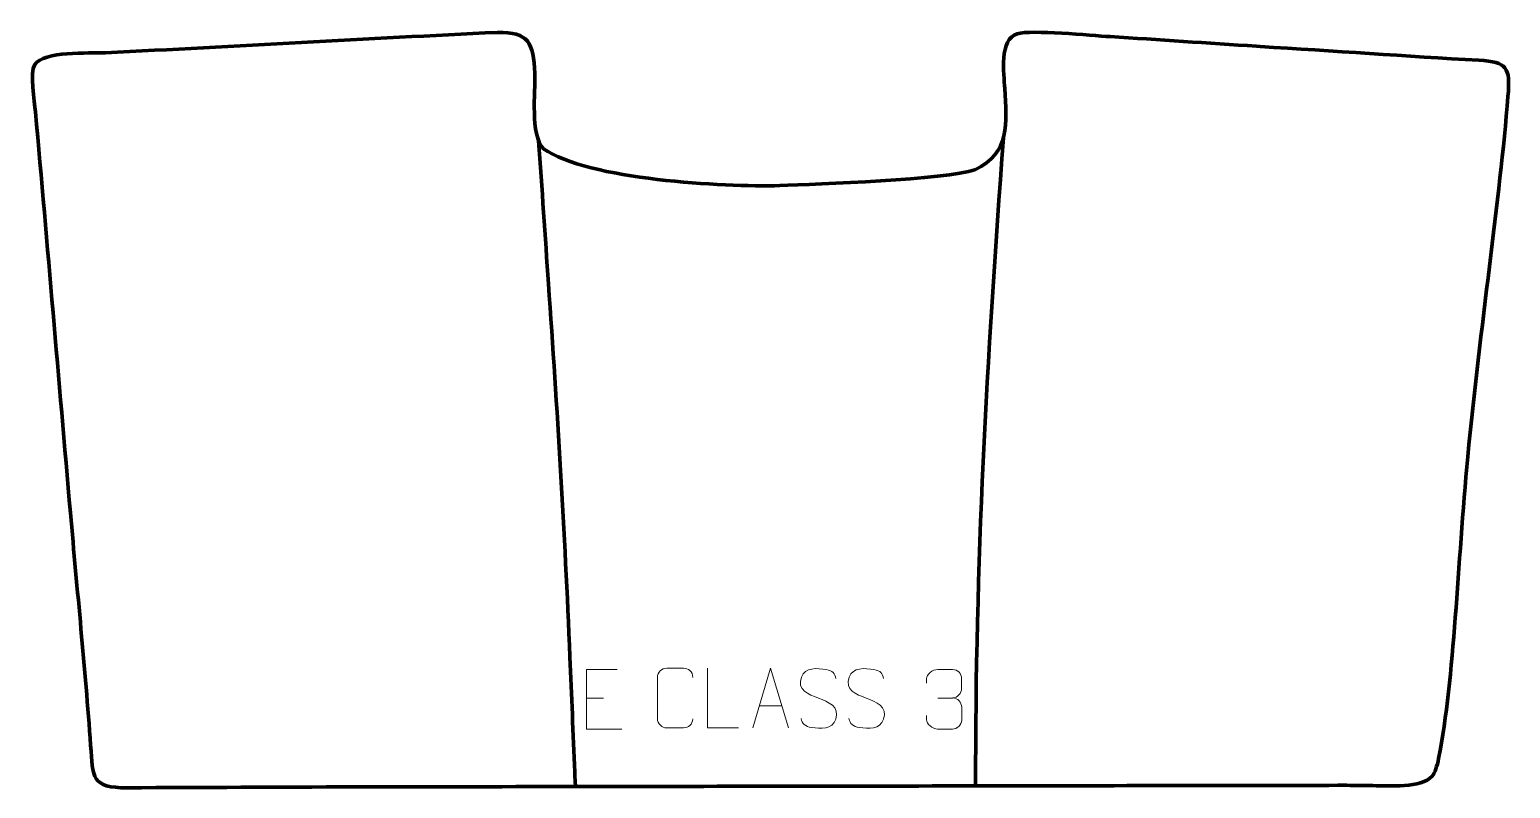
# Model space of a CAD drawing. Header units: millimetres. Extents: x 984 to 1604, y 251 to 569.
import ezdxf

# ---------------------------------------------------------------- set-up
doc = ezdxf.new("R2010")
doc.units = ezdxf.units.MM
doc.header["$MEASUREMENT"] = 0
doc.layers.add('layer 2', color=7, linetype='Continuous')
doc.layers.add('layer 3', color=7, linetype='Continuous')

msp = doc.modelspace()

# ---------------------------------------------------------------- linework, layer by layer
at = {"layer": 'layer 2', "color": 142, "lineweight": 158}
msp.add_open_spline([(1197.2643, 522.1665), (1198.6424, 502.1962), (1200.0205, 482.2258), (1201.3986, 462.2554), (1201.3986, 462.2554), (1205.0209, 409.925), (1208.234, 358.5423), (1210.3635, 306.1048), (1210.3635, 306.1048), (1211.0157, 290.0425), (1211.7261, 273.9826), (1212.4012, 257.9213), (1212.4012, 257.9213), (1212.4012, 257.9213), (1212.4643, 256.4151), (1212.4643, 256.4151), (1212.4643, 256.4151), (1212.4643, 256.4151), (1212.6538, 251.8967), (1212.6538, 251.8967)], degree=3, knots=[0, 0, 0, 0, 0.16666667, 0.16666667, 0.16666667, 0.16666667, 0.33333333, 0.33333333, 0.33333333, 0.33333333, 0.5, 0.5, 0.5, 0.5, 0.66666667, 0.66666667, 0.66666667, 0.66666667, 1, 1, 1, 1], dxfattribs=at)
msp.add_open_spline([(1391.8468, 523.394), (1384.8844, 430.0001), (1380.0543, 345.624), (1380.1913, 252.169)], degree=3, dxfattribs=at)
at = {"layer": 'layer 3', "color": 242, "lineweight": 158}
msp.add_open_spline([(1535.5935, 252.4217), (1515.5974, 252.3892), (1495.6015, 252.3567), (1475.6054, 252.3242), (1475.6054, 252.3242), (1447.1112, 252.2778), (1418.6169, 252.2315), (1390.1226, 252.1852), (1390.1226, 252.1852), (1330.1346, 252.0876), (1270.1466, 251.9901), (1210.1586, 251.8926), (1210.1586, 251.8926), (1180.1646, 251.8439), (1150.1706, 251.7951), (1120.1766, 251.7463), (1120.1766, 251.7463), (1088.4651, 251.6935), (1056.774, 251.5095), (1025.0671, 251.3865), (1025.0671, 251.3865), (1009.937, 251.3278), (1010.7171, 255.6002), (1009.7384, 269.1544), (1009.7384, 269.1544), (1007.4104, 301.3976), (1004.104, 334.2026), (1001.2669, 366.4702), (1001.2669, 366.4702), (996.3465, 422.3631), (991.6527, 478.3339), (986.6489, 534.2047), (986.6489, 534.2047), (986.2553, 538.5995), (984.1858, 550.7267), (986.3692, 554.04), (986.3692, 554.04), (990.1695, 559.8068), (1008.8222, 558.7081), (1015.8862, 559.0309), (1015.8862, 559.0309), (1070.6184, 561.5468), (1125.3097, 564.9714), (1180.0269, 567.5068), (1180.0269, 567.5068), (1193.1023, 567.7898), (1195.1364, 563.1175), (1195.6311, 550.404), (1195.6311, 550.404), (1195.946, 542.3143), (1193.6722, 524.8178), (1199.2519, 518.8442), (1199.2519, 518.8442), (1217.898, 505.8571), (1274.6466, 502.7217), (1298.2756, 503.4221), (1298.2756, 503.4221), (1313.6828, 503.9078), (1368.0878, 505.9903), (1379.8274, 510.0233), (1379.8274, 510.0233), (1394.9671, 517.2724), (1393.1234, 529.3257), (1392.3662, 544.0657), (1392.3662, 544.0657), (1392.0522, 550.1806), (1389.9107, 564.6433), (1397.6404, 566.9412), (1397.6404, 566.9412), (1403.4879, 568.6795), (1428.3966, 566.2318), (1436.4534, 565.7346), (1436.4534, 565.7346), (1456.8978, 564.4729), (1477.3321, 563.0372), (1497.7733, 561.721), (1497.7733, 561.721), (1497.7733, 561.721), (1499.2689, 561.6247), (1499.2689, 561.6247), (1499.2689, 561.6247), (1529.8198, 559.6886), (1560.3256, 557.614), (1590.8892, 555.8388), (1590.8892, 555.8388), (1602.7365, 555.1506), (1604.0454, 553.0588), (1603.0461, 540.7319), (1603.0461, 540.7319), (1599.5513, 497.6204), (1591.4648, 444.1997), (1586.2153, 389.8975), (1586.2153, 389.8975), (1581.8376, 344.6125), (1580.6934, 297.8961), (1574.005, 263.7033), (1574.005, 263.7033), (1573.3547, 260.3788), (1572.4769, 257.672), (1571.263, 256.2684), (1571.263, 256.2684), (1566.8238, 251.136), (1553.1338, 252.2225), (1546.4755, 252.2818), (1546.4755, 252.2818), (1542.8485, 252.3141), (1539.2211, 252.3836), (1535.5935, 252.4217)], degree=3, knots=[0, 0, 0, 0, 0.03571429, 0.03571429, 0.03571429, 0.03571429, 0.07142857, 0.07142857, 0.07142857, 0.07142857, 0.10714286, 0.10714286, 0.10714286, 0.10714286, 0.14285714, 0.14285714, 0.14285714, 0.14285714, 0.17857143, 0.17857143, 0.17857143, 0.17857143, 0.21428571, 0.21428571, 0.21428571, 0.21428571, 0.25, 0.25, 0.25, 0.25, 0.28571429, 0.28571429, 0.28571429, 0.28571429, 0.32142857, 0.32142857, 0.32142857, 0.32142857, 0.35714286, 0.35714286, 0.35714286, 0.35714286, 0.39285714, 0.39285714, 0.39285714, 0.39285714, 0.42857143, 0.42857143, 0.42857143, 0.42857143, 0.46428571, 0.46428571, 0.46428571, 0.46428571, 0.5, 0.5, 0.5, 0.5, 0.53571429, 0.53571429, 0.53571429, 0.53571429, 0.57142857, 0.57142857, 0.57142857, 0.57142857, 0.60714286, 0.60714286, 0.60714286, 0.60714286, 0.64285714, 0.64285714, 0.64285714, 0.64285714, 0.67857143, 0.67857143, 0.67857143, 0.67857143, 0.71428571, 0.71428571, 0.71428571, 0.71428571, 0.75, 0.75, 0.75, 0.75, 0.78571429, 0.78571429, 0.78571429, 0.78571429, 0.82142857, 0.82142857, 0.82142857, 0.82142857, 0.85714286, 0.85714286, 0.85714286, 0.85714286, 0.89285714, 0.89285714, 0.89285714, 0.89285714, 0.92857143, 0.92857143, 0.92857143, 0.92857143, 1, 1, 1, 1], dxfattribs=at)
at = {"layer": 'layer 3', "color": 250, "lineweight": 9}
for points, knots in [([(1230.1223, 300.8313), (1230.1223, 300.8313), (1217.2484, 300.8313), (1217.2484, 300.8313), (1217.2484, 300.8313), (1217.2484, 300.8313), (1217.2484, 275.8777), (1217.2484, 275.8777), (1217.2484, 275.8777), (1217.2484, 275.8777), (1232.1142, 275.8777), (1232.1142, 275.8777)], [0, 0, 0, 0, 0.25, 0.25, 0.25, 0.25, 0.5, 0.5, 0.5, 0.5, 1, 1, 1, 1]), ([(1261.8395, 280.2926), (1261.6997, 277.9692), (1260.0225, 276.4896), (1257.8748, 276.4788), (1257.8748, 276.4788), (1255.5429, 276.4792), (1253.211, 276.4792), (1250.8795, 276.4788), (1250.8795, 276.4788), (1248.9545, 276.3734), (1246.9824, 278.2579), (1246.9936, 280.2752), (1246.9936, 280.2752), (1246.994, 286.0453), (1246.994, 291.815), (1246.9936, 297.5843), (1246.9936, 297.5843), (1246.9978, 299.7224), (1248.7445, 301.4416), (1250.8969, 301.4281), (1250.8969, 301.4281), (1253.2226, 301.4281), (1255.5487, 301.4281), (1257.8748, 301.4281), (1257.8748, 301.4281), (1259.8214, 301.4636), (1261.8128, 299.9721), (1261.8395, 297.5345)], [0, 0, 0, 0, 0.125, 0.125, 0.125, 0.125, 0.25, 0.25, 0.25, 0.25, 0.375, 0.375, 0.375, 0.375, 0.5, 0.5, 0.5, 0.5, 0.625, 0.625, 0.625, 0.625, 0.75, 0.75, 0.75, 0.75, 1, 1, 1, 1]), ([(1280.8911, 276.4748), (1280.8911, 276.4748), (1267.942, 276.4748), (1267.942, 276.4748), (1267.942, 276.4748), (1267.942, 276.4748), (1267.942, 301.4284), (1267.942, 301.4284)], [0, 0, 0, 0, 0.33333333, 0.33333333, 0.33333333, 0.33333333, 1, 1, 1, 1]), ([(1286.946, 276.4749), (1286.946, 276.4749), (1294.317, 301.4284), (1294.317, 301.4284), (1294.317, 301.4284), (1294.317, 301.4284), (1301.8869, 276.4749), (1301.8869, 276.4749)], [0, 0, 0, 0, 0.33333333, 0.33333333, 0.33333333, 0.33333333, 1, 1, 1, 1]), ([(1314.4165, 288.9516), (1310.1682, 290.422), (1305.2601, 292.2178), (1307.2652, 297.7381), (1307.2652, 297.7381), (1308.7687, 301.878), (1313.9823, 301.4895), (1317.5859, 300.8884), (1317.5859, 300.8884), (1320.4465, 300.4112), (1321.3112, 299.198), (1321.6218, 297.1139)], [0, 0, 0, 0, 0.25, 0.25, 0.25, 0.25, 0.5, 0.5, 0.5, 0.5, 1, 1, 1, 1]), ([(1334.4165, 288.9516), (1330.1682, 290.422), (1325.2601, 292.2178), (1327.2652, 297.7381), (1327.2652, 297.7381), (1328.7687, 301.878), (1333.9823, 301.4895), (1337.5859, 300.8884), (1337.5859, 300.8884), (1340.4465, 300.4112), (1341.3112, 299.198), (1341.6218, 297.1139)], [0, 0, 0, 0, 0.25, 0.25, 0.25, 0.25, 0.5, 0.5, 0.5, 0.5, 1, 1, 1, 1]), ([(1359.6086, 295.1967), (1359.6086, 295.1967), (1359.6086, 297.0539), (1359.6086, 297.0539), (1359.6086, 297.0539), (1359.5943, 298.7958), (1362.2588, 300.9139), (1364.3179, 300.8912), (1364.3179, 300.8912), (1366.382, 300.8912), (1368.446, 300.8912), (1370.5097, 300.8912), (1370.5097, 300.8912), (1372.7042, 300.9), (1374.3025, 299.0532), (1374.3469, 297.1411), (1374.3469, 297.1411), (1374.3465, 295.706), (1374.3465, 294.2709), (1374.3469, 292.8354), (1374.3469, 292.8354), (1374.2983, 291.1819), (1372.6957, 288.9519), (1370.4974, 288.9619), (1370.4974, 288.9619), (1372.7011, 288.9507), (1374.3091, 287.1475), (1374.3631, 285.088), (1374.3631, 285.088), (1374.3627, 283.3033), (1374.3627, 281.5186), (1374.3631, 279.7335), (1374.3631, 279.7335), (1374.3732, 277.6721), (1372.3183, 275.909), (1370.4974, 275.9171), (1370.4974, 275.9171), (1368.4321, 275.9174), (1366.3669, 275.9174), (1364.3013, 275.9171), (1364.3013, 275.9171), (1362.1327, 275.9286), (1359.6017, 278.3288), (1359.5831, 279.7906), (1359.5831, 279.7906), (1359.5831, 279.7906), (1359.5831, 281.6992), (1359.5831, 281.6992)], [0, 0, 0, 0, 0.07692308, 0.07692308, 0.07692308, 0.07692308, 0.15384615, 0.15384615, 0.15384615, 0.15384615, 0.23076923, 0.23076923, 0.23076923, 0.23076923, 0.30769231, 0.30769231, 0.30769231, 0.30769231, 0.38461538, 0.38461538, 0.38461538, 0.38461538, 0.46153846, 0.46153846, 0.46153846, 0.46153846, 0.53846154, 0.53846154, 0.53846154, 0.53846154, 0.61538462, 0.61538462, 0.61538462, 0.61538462, 0.69230769, 0.69230769, 0.69230769, 0.69230769, 0.76923077, 0.76923077, 0.76923077, 0.76923077, 0.84615385, 0.84615385, 0.84615385, 0.84615385, 1, 1, 1, 1]), ([(1314.4165, 288.9515), (1318.4351, 287.3048), (1323.4646, 285.4165), (1321.6306, 280.0562), (1321.6306, 280.0562), (1320.1708, 275.7898), (1315.26, 276.0465), (1311.5339, 276.6012), (1311.5339, 276.6012), (1308.7839, 277.011), (1307.563, 278.2245), (1307.185, 280.3367)], [0, 0, 0, 0, 0.25, 0.25, 0.25, 0.25, 0.5, 0.5, 0.5, 0.5, 1, 1, 1, 1]), ([(1334.4165, 288.9515), (1338.4351, 287.3048), (1343.4646, 285.4165), (1341.6306, 280.0562), (1341.6306, 280.0562), (1340.1708, 275.7898), (1335.26, 276.0465), (1331.5339, 276.6012), (1331.5339, 276.6012), (1328.7839, 277.011), (1327.563, 278.2245), (1327.185, 280.3367)], [0, 0, 0, 0, 0.25, 0.25, 0.25, 0.25, 0.5, 0.5, 0.5, 0.5, 1, 1, 1, 1])]:
    msp.add_open_spline(points, degree=3, knots=knots, dxfattribs=at)
for points in [[(1217.2484, 288.9516), (1217.2484, 288.9516), (1224.4165, 288.9516), (1224.4165, 288.9516)], [(1289.6686, 285.7243), (1289.6686, 285.7243), (1299.1643, 285.7243), (1299.1643, 285.7243)], [(1364.3183, 288.9515), (1364.3183, 288.9515), (1370.5147, 288.9515), (1370.5147, 288.9515)]]:
    msp.add_open_spline(points, degree=3, dxfattribs=at)

doc.saveas('drawing.dxf')
